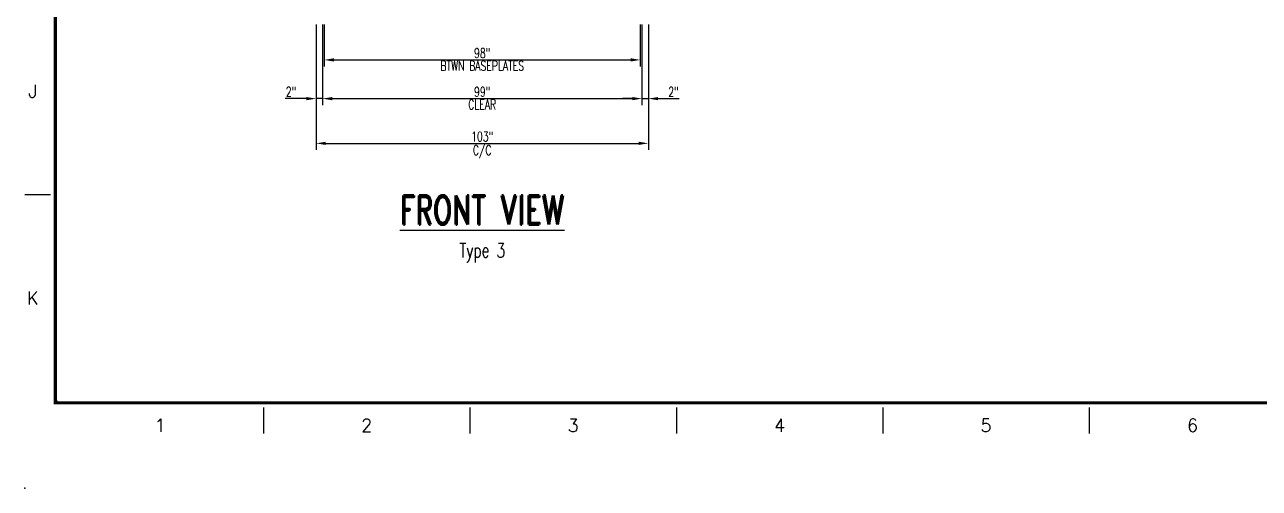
# Model space of a CAD drawing. Extents: x -81 to 963, y -146 to 548.
# Drawn here: x -81.3 to 301.4, y -145.8 to -2.1 of the extents above; entities that cross this region are included whole.
import ezdxf
from ezdxf.enums import TextEntityAlignment as Align

# ---------------------------------------------------------------- set-up
doc = ezdxf.new("R2010")
doc.units = 0
doc.header["$LTSCALE"] = 8
doc.header["$MEASUREMENT"] = 0
doc.linetypes.add('HIDDEN2', pattern=[0.1875, 0.125, -0.0625])
doc.layers.get('DEFPOINTS').update_dxf_attribs({"linetype": 'CONTINUOUS'})
for name, color, linetype in [('BORD', 15, 'CONTINUOUS'), ('RACKDIM', 7, 'CONTINUOUS'), ('RACKLABEL', 7, 'CONTINUOUS'), ('RACKLOAD', 254, 'HIDDEN2'), ('TEXTL', 3, 'CONTINUOUS')]:
    doc.layers.add(name, color=color, linetype=linetype)
doc.styles.add('2thirds', font='romans.shx', dxfattribs={"width": 0.7})
doc.styles.add('DCMARCH', font='stylu.ttf', dxfattribs={"width": 0.75, "oblique": 15})
doc.styles.add('ROMAND', font='ROMAND')
doc.styles.add('SIMPLEX', font='SIMPLEX')
doc.styles.add('TXT06', font='ROMAND', dxfattribs={"bigfont": 'SPECIAL'})
doc.dimstyles.new('2tfrac16', dxfattribs={"dimscale": 32, "dimtxt": 0.0938, "dimasz": 0.0938, "dimexe": 0.0625, "dimexo": 0.0625, "dimgap": 0.01, "dimtad": 1, "dimdec": 4, "dimzin": 1, "dimdsep": 46, "dimlunit": 5, "dimtxsty": '2thirds', "dimcen": 0.0625, "dimclrd": 256, "dimclre": 256, "dimclrt": 256, "dimadec": 0, "dimazin": 0, "dimtfac": 0.75, "dimtdec": 4, "dimtmove": 0, "dimatfit": 0, "dimfxl": 1, "dimtvp": 0.75, "dimfrac": 2, "dimtolj": 1, "dimtzin": 0, "dimarcsym": 0})

# ---------------------------------------------------------------- blocks, each defined once
blk = doc.blocks.new('*D1')
at = {"layer": 'DEFPOINTS', "color": 0}
for p in [(9, 0), (112, 0), (112, -38.86)]:
    blk.add_point(p, dxfattribs=at)
at = {"layer": 'RACKDIM', "lineweight": -2}
for p, q in [((9, -2), (9, -40.86)), ((112, -2), (112, -40.86)), ((12.01, -38.86), (109, -38.86))]:
    blk.add_line(p, q, dxfattribs=at)
at = {"layer": 'RACKDIM'}
for points in [[(12.01, -38.36), (12.01, -39.36), (9, -38.86)], [(109, -38.36), (109, -39.36), (112, -38.86)]]:
    blk.add_solid(points, dxfattribs=at)
at = {"layer": 'RACKDIM', "char_height": 3.002, "attachment_point": 5, "style": '2thirds'}
for s, insert in [('\\A1;103"', (60.5, -36.75)), ('\\A1;C/C', (60.5, -41.47))]:
    blk.add_mtext(s, dxfattribs=dict(at, insert=insert))
blk = doc.blocks.new('*D2')
at = {"layer": 'DEFPOINTS', "color": 0}
for p in [(11, 0), (110, 0), (110, -25)]:
    blk.add_point(p, dxfattribs=at)
at = {"layer": 'RACKDIM', "lineweight": -2}
for p, q in [((11, -2), (11, -27)), ((110, -2), (110, -27)), ((14.01, -25), (107, -25))]:
    blk.add_line(p, q, dxfattribs=at)
at = {"layer": 'RACKDIM'}
for points in [[(14.01, -24.5), (14.01, -25.5), (11, -25)], [(107, -24.5), (107, -25.5), (110, -25)]]:
    blk.add_solid(points, dxfattribs=at)
at = {"layer": 'RACKDIM', "char_height": 3.002, "attachment_point": 5, "style": '2thirds'}
for s, insert in [('\\A1;99"', (60.5, -22.89)), ('\\A1;CLEAR', (60.5, -26.82))]:
    blk.add_mtext(s, dxfattribs=dict(at, insert=insert))
blk = doc.blocks.new('*D3')
at = {"layer": 'DEFPOINTS', "color": 0}
for p in [(9, 0), (11, 0), (9, -25)]:
    blk.add_point(p, dxfattribs=at)
at = {"layer": 'RACKDIM', "lineweight": -2}
for p, q in [((9, -2), (9, -27)), ((11, -2), (11, -27)), ((6, -25), (-0.54, -25)), ((11, -25), (9, -25)), ((14.01, -25), (17.01, -25))]:
    blk.add_line(p, q, dxfattribs=at)
at = {"layer": 'RACKDIM'}
for points in [[(6, -24.5), (6, -25.5), (9, -25)], [(14.01, -24.5), (14.01, -25.5), (11, -25)]]:
    blk.add_solid(points, dxfattribs=at)
at = {"layer": 'RACKDIM', "insert": (1.23, -22.89), "char_height": 3.002, "attachment_point": 5, "style": '2thirds'}
blk.add_mtext('\\A1;2"', dxfattribs=at)
blk = doc.blocks.new('*D4')
at = {"layer": 'DEFPOINTS', "color": 0}
for p in [(110, 0), (112, 0), (112, -25)]:
    blk.add_point(p, dxfattribs=at)
at = {"layer": 'RACKDIM', "lineweight": -2}
for p, q in [((110, -2), (110, -27)), ((112, -2), (112, -27)), ((107, -25), (104, -25)), ((110, -25), (112, -25)), ((115.01, -25), (121.55, -25))]:
    blk.add_line(p, q, dxfattribs=at)
at = {"layer": 'RACKDIM'}
for points in [[(107, -24.5), (107, -25.5), (110, -25)], [(115.01, -24.5), (115.01, -25.5), (112, -25)]]:
    blk.add_solid(points, dxfattribs=at)
at = {"layer": 'RACKDIM', "insert": (119.78, -22.89), "char_height": 3.002, "attachment_point": 5, "style": '2thirds'}
blk.add_mtext('\\A1;2"', dxfattribs=at)
blk = doc.blocks.new('*D5')
at = {"layer": 'DEFPOINTS', "color": 0}
for p in [(11.5, 0), (109.5, 0), (109.5, -13)]:
    blk.add_point(p, dxfattribs=at)
at = {"layer": 'RACKDIM', "lineweight": -2}
for p, q in [((11.5, -2), (11.5, -15)), ((109.5, -2), (109.5, -15)), ((14.51, -13), (106.5, -13))]:
    blk.add_line(p, q, dxfattribs=at)
at = {"layer": 'RACKDIM'}
for points in [[(14.51, -12.5), (14.51, -13.5), (11.5, -13)], [(106.5, -12.5), (106.5, -13.5), (109.5, -13)]]:
    blk.add_solid(points, dxfattribs=at)
at = {"layer": 'RACKDIM', "attachment_point": 5, "style": '2thirds'}
for s, insert, char_height in [('\\A1;98"', (60.5, -10.89), 3.002), ('\\A1;BTWN BASEPLATES', (60.5, -14.82), 3.0016)]:
    blk.add_mtext(s, dxfattribs=dict(at, insert=insert, char_height=char_height))
blk = doc.blocks.new('sbord_d')
at = {"layer": 'BORD'}
for p, q in [((-0.062, 2), (-0.312, 2)), ((2, -0.062), (2, -0.312)), ((4, -0.062), (4, -0.312)), ((6, -0.062), (6, -0.312)), ((8, -0.062), (8, -0.312)), ((10, -0.062), (10, -0.312))]:
    blk.add_line(p, q, dxfattribs=at)
at = {"layer": 'BORD', "const_width": 0.0313}
blk.add_lwpolyline([(-0.016, -0.016), (32.016, -0.016), (32.016, 20.016), (-0.016, 20.016)], close=True, dxfattribs=at)
at = {"layer": 'TEXTL'}
for p in [(0, 0), (-0.312, -0.844)]:
    blk.add_point(p, dxfattribs=at)
at = {"layer": 'BORD', "style": 'ROMAND'}
for s, p in [('J', (-0.234, 3)), ('K', (-0.234, 1)), ('1', (1, -0.234)), ('2', (3, -0.234)), ('3', (5, -0.234)), ('4', (7, -0.234)), ('5', (9, -0.234)), ('6', (11, -0.234))]:
    blk.add_text(s, height=0.125, dxfattribs=at).set_placement(p, align=Align.MIDDLE)
at = {"layer": 'TEXTL', "flags": 8}
for tag, height, style, p in [('TITLE1', 0.156, 'SIMPLEX', (30.266, 2.776)), ('TITLE2', 0.156, 'SIMPLEX', (30.266, 2.443)), ('CHK', 0.0938, 'SIMPLEX', (29.828, 0.883)), ('APP', 0.0938, 'SIMPLEX', (30.703, 0.883)), ('JOB#', 0.125, 'ROMAND', (30.12, 0.133)), ('SHT', 0.125, 'ROMAND', (31.193, 0.133)), ('REV', 0.125, 'ROMAND', (31.789, 0.133))]:
    blk.add_attdef(tag, text='', height=height, dxfattribs=dict(at, style=style)).set_placement(p, align=Align.MIDDLE)
at = {"layer": 'TEXTL', "style": 'SIMPLEX', "flags": 8}
for tag, height, p in [('CUSTOMER', 0.156, (30.266, 1.697)), ('LOCATION', 0.125, (30.266, 1.364)), ('REVC', 0.0781, (20.259, 0.945)), ('CCHK', 0.0781, (27.255, 0.943)), ('REVB', 0.0781, (20.259, 0.695)), ('BCHK', 0.0781, (27.255, 0.683)), ('REVA', 0.0781, (20.259, 0.445)), ('ACHK', 0.0781, (27.255, 0.443))]:
    blk.add_attdef(tag, text='', height=height, dxfattribs=at).set_placement(p, align=Align.CENTER)
at = {"layer": 'TEXTL', "flags": 8}
for tag, p, height, style in [('REVCDESC', (20.625, 0.943), 0.0781, 'SIMPLEX'), ('REVBDESC', (20.625, 0.683), 0.0781, 'SIMPLEX'), ('REVADESC', (20.625, 0.443), 0.0781, 'SIMPLEX'), ('DWG#', (30.055, -0.566), 0.0938, 'ROMAND')]:
    blk.add_attdef(tag, p, '', height=height, dxfattribs=dict(at, style=style))
at = {"layer": 'TEXTL', "style": 'DCMARCH', "oblique": 15, "width": 0.75, "flags": 8}
for tag, p in [('CBY', (26.755, 0.943)), ('BBY', (26.755, 0.683)), ('ABY', (26.755, 0.443))]:
    blk.add_attdef(tag, text='', height=0.0781, dxfattribs=at).set_placement(p, align=Align.CENTER)
at = {"layer": 'TEXTL', "style": 'SIMPLEX', "flags": 8}
for tag, height, width, p, p2 in [('CAPP', 0.0781, 1.292308, (27.588, 0.944), (27.963, 0.944)), ('CDT', 0.0781, 1.866, (28.071, 0.943), (28.46, 0.943)), ('SCALE', 0.0938, 1.702732, (31.234, 0.837), (31.941, 0.837)), ('BAPP', 0.0781, 1.292308, (27.588, 0.683), (27.963, 0.683)), ('BDT', 0.0781, 1.866, (28.071, 0.683), (28.46, 0.683)), ('AAPP', 0.0781, 1.275949, (27.588, 0.443), (27.963, 0.443)), ('ADT', 0.0781, 1.833263, (28.071, 0.443), (28.46, 0.443)), ('DATE', 0.0938, 2.134634, (28.609, 0.462), (29.315, 0.462)), ('CHKDT', 0.0938, 1.555556, (29.484, 0.462), (30.172, 0.462)), ('APPDT', 0.0938, 1.555556, (30.359, 0.462), (31.047, 0.462)), ('PLOT#', 0.0938, 8.555556, (31.234, 0.462), (31.922, 0.462))]:
    blk.add_attdef(tag, text='', height=height, dxfattribs=dict(at, width=width)).set_placement(p, p2, align=Align.FIT)
at = {"layer": 'TEXTL', "style": 'DCMARCH', "oblique": 15, "width": 0.75, "flags": 8}
blk.add_attdef('DRBY', (28.593, 0.821), '', height=0.125, dxfattribs=at)

msp = doc.modelspace()

# ---------------------------------------------------------------- block references
at = {"layer": 'RACKLOAD', "xscale": 32, "yscale": 32, "zscale": 32}
msp.add_blockref('sbord_d', (-71.32903, -118.76391), dxfattribs=at)

# ---------------------------------------------------------------- texts
at = {"layer": 'RACKLABEL', "style": 'TXT06', "width": 0.7}
msp.add_text('%%uFRONT VIEW', height=9, dxfattribs=at).set_placement((60.50353, -63.99492), align=Align.CENTER)
at = {"layer": 'RACKLABEL', "insert": (60.50353, -72.74492), "char_height": 4.5, "width": 100, "attachment_point": 5, "style": '2thirds'}
msp.add_mtext('Type 3', dxfattribs=at)

# ---------------------------------------------------------------- dimensions: what is measured, and where the dimension line sits
at = {"layer": 'RACKDIM'}
for base, p1, p2, picture, middle in [((9.00353, -24.99541), (11.00353, 0), (9.00353, 0), '*D3', (1.22956, -22.88874)), ((112.00353, -24.99541), (110.00353, 0), (112.00353, 0), '*D4', (119.7775, -22.88874))]:
    dim = msp.add_linear_dim(base=base, p1=p1, p2=p2, dimstyle='2tfrac16', override={"dimpost": '"'}, dxfattribs=at)
    dim.commit()
    dim.dimension.update_dxf_attribs({"geometry": picture, "text_midpoint": middle})
for base, p1, p2, text, picture, middle in [((112.00353, -38.85974), (9.00353, 0), (112.00353, 0), '<>\\XC/C', '*D1', (60.50353, -38.85974)), ((110.00353, -24.99541), (11.00353, 0), (110.00353, 0), '<>\\XCLEAR', '*D2', (60.50353, -24.99541)), ((109.50353, -12.99873), (11.50353, 0), (109.50353, 0), '<>\\XBTWN BASEPLATES', '*D5', (60.50353, -12.99873))]:
    dim = msp.add_linear_dim(base=base, p1=p1, p2=p2, text=text, dimstyle='2tfrac16', override={"dimpost": '"'}, dxfattribs=at)
    dim.commit()
    dim.dimension.update_dxf_attribs({"geometry": picture, "text_midpoint": middle})

doc.saveas('drawing.dxf')
